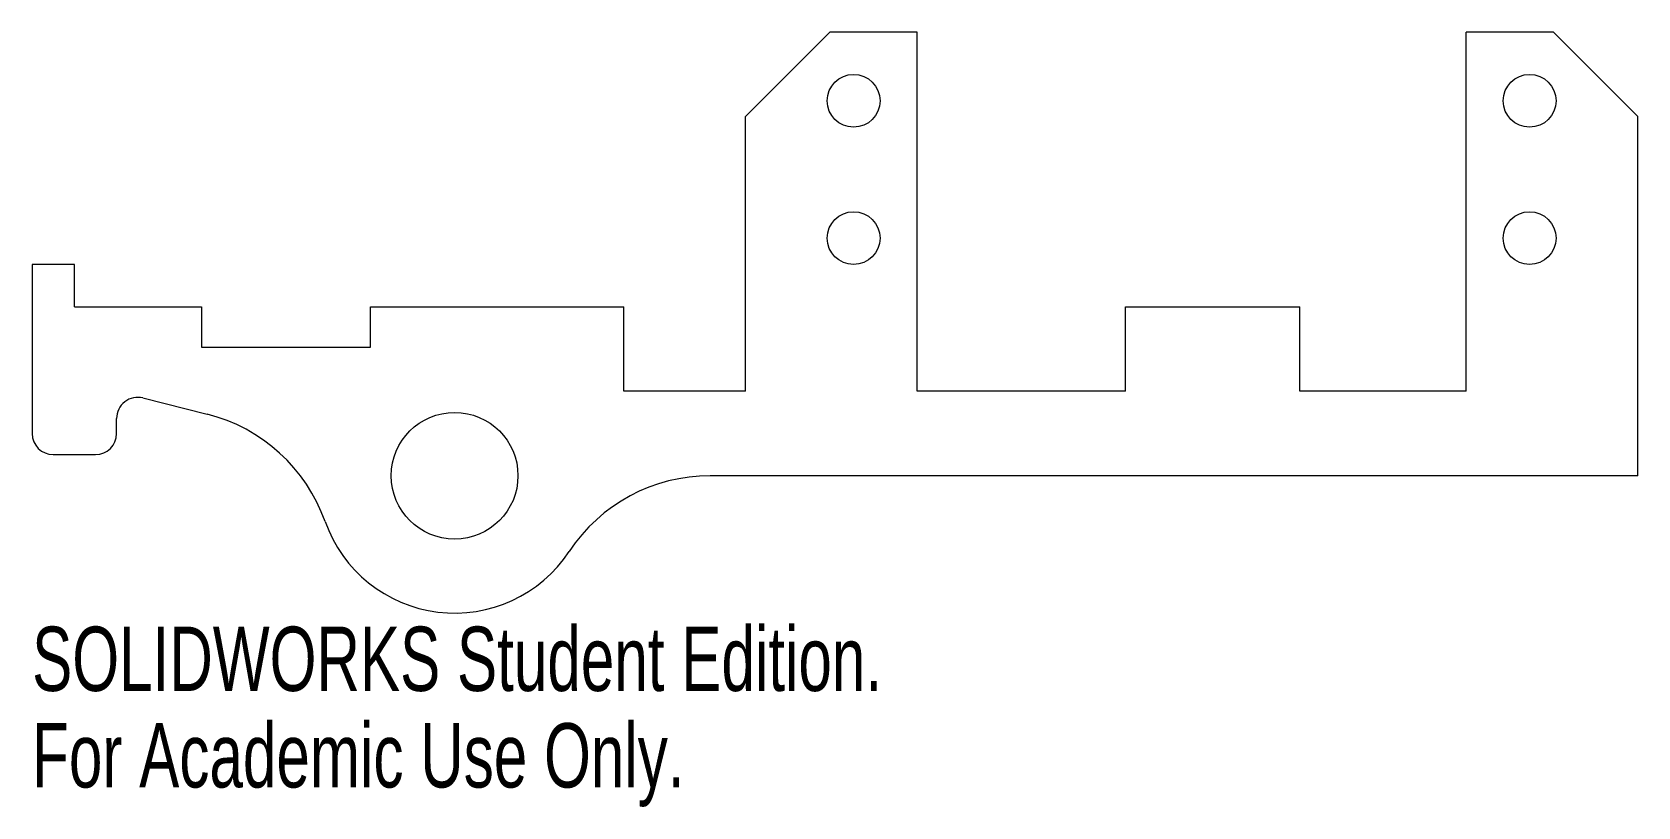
# Model space of a CAD drawing. Header units: inches. Extents: x -5.33 to -0.58, y 3.9 to 6.19.
import ezdxf

# ---------------------------------------------------------------- set-up
doc = ezdxf.new("R2010")
doc.units = ezdxf.units.IN
doc.header["$MEASUREMENT"] = 0
doc.styles.add('SLDTEXTSTYLE0', font='TXT', dxfattribs={"width": 0.7})

msp = doc.modelspace()

# ---------------------------------------------------------------- linework, layer by layer
at = {"color": 7, "linetype": 'Continuous', "lineweight": 15}
for p, q in [((-2.9715, 6.1935), (-3.2215, 5.9435)), ((-2.7136, 6.1935), (-2.9715, 6.1935)), ((-2.7136, 5.131), (-2.7136, 6.1935)), ((-0.8307, 6.1935), (-1.0886, 6.1935)), ((-1.0886, 5.131), (-1.0886, 6.1935)), ((-0.5807, 5.9435), (-0.8307, 6.1935)), ((-3.2215, 5.131), (-3.2215, 5.9435)), ((-0.5807, 4.881), (-0.5807, 5.9435)), ((-5.2067, 5.506), (-5.3317, 5.506)), ((-5.3317, 5.506), (-5.3317, 5.006)), ((-5.2067, 5.381), (-5.2067, 5.506)), ((-5.2067, 5.381), (-4.8307, 5.381)), ((-4.8307, 5.381), (-4.8307, 5.261)), ((-4.3307, 5.381), (-3.5807, 5.381)), ((-4.3307, 5.261), (-4.3307, 5.381)), ((-3.5807, 5.131), (-3.5807, 5.381)), ((-2.0965, 5.381), (-1.5807, 5.381)), ((-2.0965, 5.131), (-2.0965, 5.381)), ((-1.5807, 5.131), (-1.5807, 5.381)), ((-4.8307, 5.261), (-4.3307, 5.261)), ((-5.004, 5.1111), (-4.8141, 5.0633)), ((-3.2215, 5.131), (-3.5807, 5.131)), ((-2.0965, 5.131), (-2.7136, 5.131)), ((-1.0886, 5.131), (-1.5807, 5.131)), ((-5.0817, 5.006), (-5.0817, 5.0505)), ((-5.2692, 4.9435), (-5.1442, 4.9435)), ((-0.5807, 4.881), (-3.3259, 4.881))]:
    msp.add_line(p, q, dxfattribs=at)
for centre, radius in [((-2.9011, 5.9903), 0.0781), ((-0.9011, 5.9903), 0.0781), ((-2.9011, 5.5841), 0.0781), ((-0.9011, 5.5841), 0.0781), ((-4.0817, 4.881), 0.1875)]:
    msp.add_circle(centre, radius, dxfattribs=at)
for centre, radius, start, end in [((-5.0192, 5.0505), 0.0625, 75.8891, 180), ((-4.936, 4.5784), 0.5, 19.5019, 75.8891), ((-5.2692, 5.006), 0.0625, 180, 270), ((-5.1442, 5.006), 0.0625, 270, 0), ((-3.3259, 4.381), 0.5, 90, 146.5146), ((-4.0817, 4.881), 0.4063, 199.5019, 326.5146)]:
    msp.add_arc(centre, radius, start, end, dxfattribs=at)

# ---------------------------------------------------------------- texts
at = {"color": 7, "linetype": 'Continuous', "char_height": 0.1903, "attachment_point": 1, "style": 'SLDTEXTSTYLE0'}
for s, insert in [('SOLIDWORKS Student Edition.', (-5.3317, 4.4346)), ('For Academic Use Only.', (-5.3317, 4.1491))]:
    msp.add_mtext(s, dxfattribs=dict(at, insert=insert))

doc.saveas('drawing.dxf')
